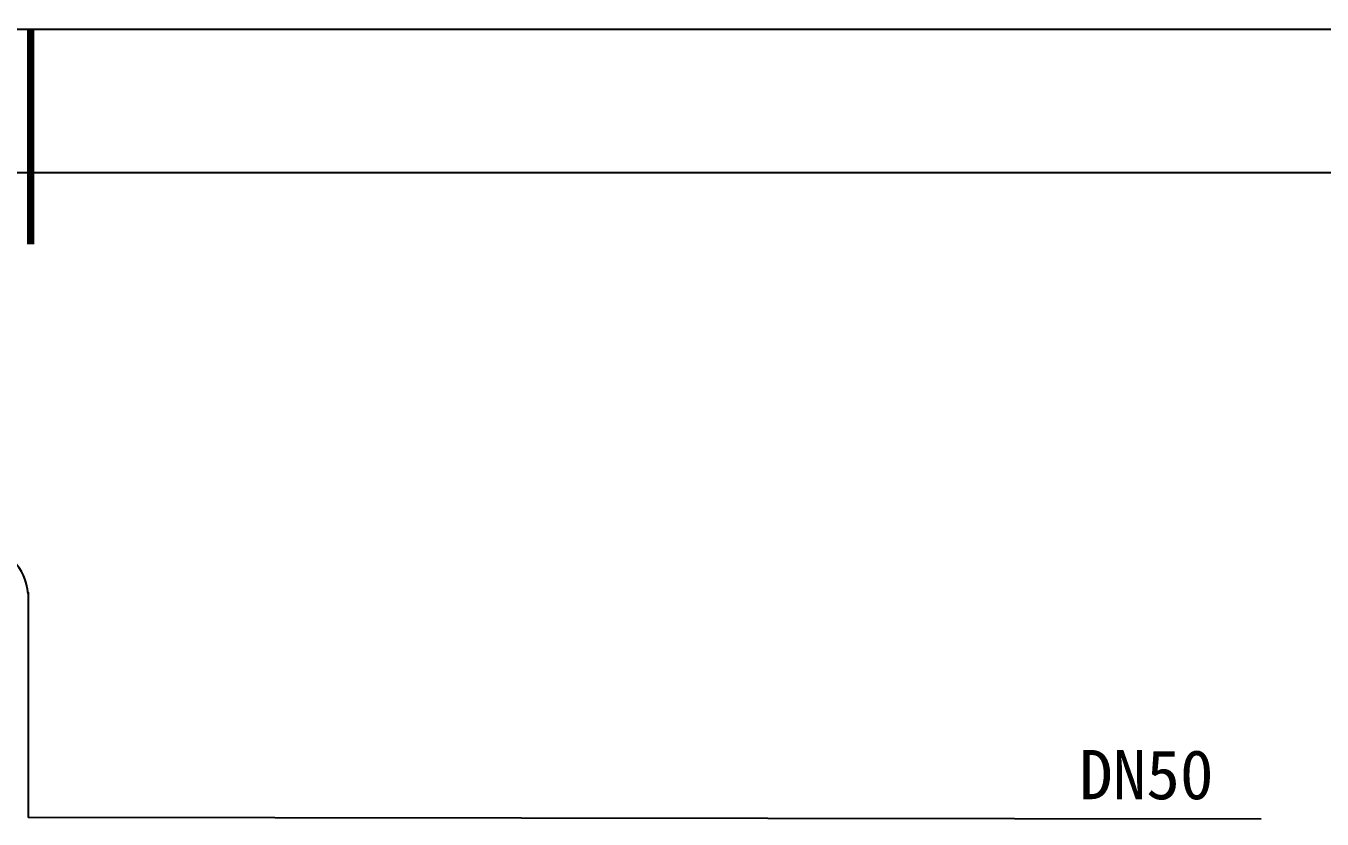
# Model space of a CAD drawing. Extents: x -681219 to -550379, y -242630 to -158199.
# Drawn here: x -598336 to -593224, y -161329 to -158199 of the extents above; entities that cross this region are included whole.
import ezdxf
from ezdxf.enums import TextEntityAlignment as Align

# ---------------------------------------------------------------- set-up
doc = ezdxf.new("R2010")
doc.units = 0
doc.header["$LTSCALE"] = 1000
doc.layers.get('0').update_dxf_attribs({"linetype": 'CONTINUOUS'})
doc.layers.add('01', color=7, linetype='CONTINUOUS')
doc.layers.add('02', color=1, linetype='CONTINUOUS')

# ---------------------------------------------------------------- blocks, each defined once
blk = doc.blocks.new('*U7')
at = {"layer": '01', "const_width": 0.5}
blk.add_lwpolyline([(297, 420), (297, 405)], dxfattribs=at)
at = {"layer": '01'}
blk.add_lwpolyline([(584, 410), (25, 410)], dxfattribs=at)
at = {"layer": '02'}
blk.add_lwpolyline([(594, 420), (0, 420)], dxfattribs=at)

msp = doc.modelspace()

# ---------------------------------------------------------------- linework, layer by layer
at = {"layer": '01', "color": 7}
msp.add_line((-598327.2884, -160433.7227), (-598327.2884, -161322.6039), dxfattribs=at)
at = {"layer": '01'}
msp.add_line((-593464.0076, -161329.4198), (-598327.2884, -161322.6039), dxfattribs=at)
at = {"layer": '01', "ltscale": 1.25}
msp.add_arc((-598525.3945, -160450.6798), 197.9008, 2.9373531, 87.9908233, dxfattribs=at)

# ---------------------------------------------------------------- block references
at = {"layer": '01', "xscale": 56.57142857142857, "yscale": 56.57142857142857, "zscale": 56.57142857142857}
msp.add_blockref('*U7', (-615119.1651, -181972.8229), dxfattribs=at)

# ---------------------------------------------------------------- texts
at = {"color": 0}
msp.add_text('DN50', height=194.93701, dxfattribs=at).set_placement((-594181.9877, -161056.1833), align=Align.TOP_LEFT)

doc.saveas('drawing.dxf')
